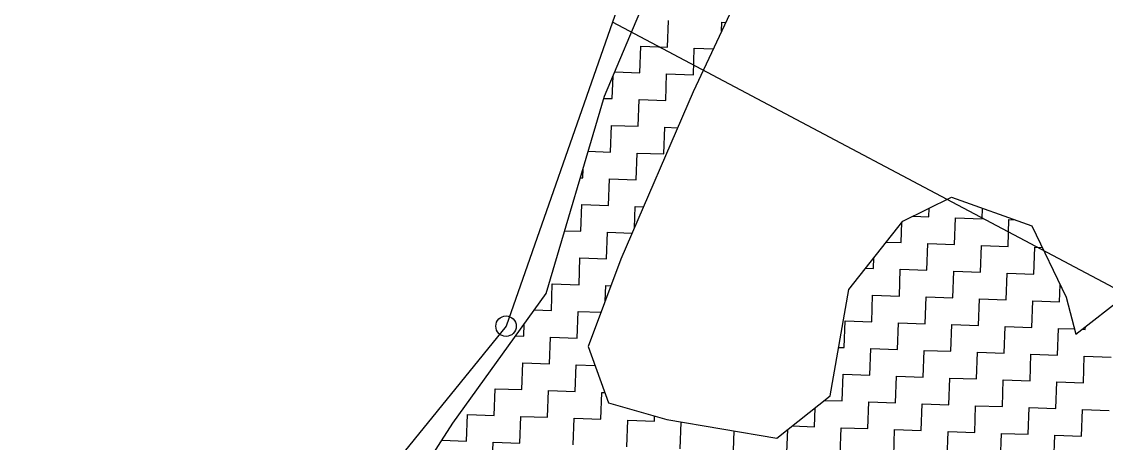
# Model space of a CAD drawing. Header units: metres. Extents: x 287345 to 291891, y 1993918 to 1999987.
# Drawn here: x 287474.3 to 287882.8, y 1998302.1 to 1998460.8 of the extents above; entities that cross this region are included whole.
import ezdxf

# ---------------------------------------------------------------- set-up
doc = ezdxf.new("R2010")
doc.units = ezdxf.units.M
doc.header["$MEASUREMENT"] = 0
for name, color, linetype in [('POLY_HATCH', 12, 'Continuous'), ('POLY_PARCEL', 6, 'Continuous'), ('V_BOUND_LINE', 7, 'Continuous')]:
    doc.layers.add(name, color=color, linetype=linetype)

msp = doc.modelspace()

# ---------------------------------------------------------------- linework, layer by layer
msp.add_circle((287656.75, 1998346.15), 3.85)
at = {"layer": 'POLY_HATCH'}
for p, q in [((287693.9, 1998432.72), (287715.16, 1998483.39)), ((287748.32, 1998479.47), (287727.26, 1998434.35)), ((287671.81, 1998358.47), (287693.9, 1998432.72)), ((287727.26, 1998434.35), (287700, 1998371.4)), ((287806.18, 1998385.7), (287824.58, 1998394.78)), ((287824.58, 1998394.78), (287854.79, 1998383.98)), ((287785.81, 1998360.02), (287806.18, 1998385.7)), ((287854.79, 1998383.98), (287867.74, 1998357.12)), ((287700, 1998371.4), (287687.72, 1998338.48)), ((287778.83, 1998319.97), (287785.81, 1998360.02)), ((287636.71, 1998309.68), (287671.81, 1998358.47)), ((287867.74, 1998357.12), (287871.41, 1998343.1)), ((287871.41, 1998343.1), (287890.01, 1998357.72)), ((287687.72, 1998338.48), (287695.31, 1998317.37)), ((287758.8, 1998304), (287778.83, 1998319.97)), ((287695.31, 1998317.37), (287717.33, 1998311.03)), ((287603.86, 1998258.39), (287636.71, 1998309.68)), ((287717.33, 1998311.03), (287758.8, 1998304))]:
    msp.add_line(p, q, dxfattribs=at)
at = {"layer": 'POLY_HATCH', "linetype": 'Continuous'}
for p, q in [((287717.6, 1998451.21), (287717.96, 1998461.27)), ((287737.95, 1998457.26), (287738.07, 1998460.55)), ((287738.07, 1998460.55), (287739.47, 1998460.5)), ((287707.19, 1998441.51), (287707.55, 1998451.57)), ((287707.55, 1998451.57), (287717.6, 1998451.21)), ((287727.3, 1998440.8), (287727.66, 1998450.85)), ((287727.66, 1998450.85), (287734.84, 1998450.6)), ((287697.73, 1998441.85), (287707.19, 1998441.51)), ((287716.89, 1998431.1), (287717.25, 1998441.16)), ((287717.25, 1998441.16), (287727.3, 1998440.8)), ((287696.78, 1998431.81), (287697.08, 1998440.3)), ((287693.67, 1998431.92), (287696.78, 1998431.81)), ((287706.48, 1998421.4), (287706.84, 1998431.46)), ((287706.84, 1998431.46), (287716.89, 1998431.1)), ((287696.07, 1998411.7), (287696.43, 1998421.76)), ((287696.43, 1998421.76), (287706.48, 1998421.4)), ((287716.18, 1998410.99), (287716.54, 1998421.05)), ((287716.54, 1998421.05), (287721.42, 1998420.87)), ((287687.74, 1998412), (287696.07, 1998411.7)), ((287705.77, 1998401.29), (287706.13, 1998411.35)), ((287706.13, 1998411.35), (287716.18, 1998410.99)), ((287685.66, 1998402.01), (287685.78, 1998405.43)), ((287684.77, 1998402.04), (287685.66, 1998402.01)), ((287695.36, 1998391.6), (287695.72, 1998401.65)), ((287695.72, 1998401.65), (287705.77, 1998401.29)), ((287684.95, 1998381.9), (287685.31, 1998391.95)), ((287685.31, 1998391.95), (287695.36, 1998391.6)), ((287705.13, 1998383.24), (287705.41, 1998391.24)), ((287705.41, 1998391.24), (287708.55, 1998391.13)), ((287809.91, 1998387.54), (287816.01, 1998387.33)), ((287816.01, 1998387.33), (287816.13, 1998390.61)), ((287836.12, 1998386.61), (287836.26, 1998390.6)), ((287805.6, 1998377.63), (287805.88, 1998385.32)), ((287825.71, 1998376.92), (287826.07, 1998386.97)), ((287826.07, 1998386.97), (287836.12, 1998386.61)), ((287845.82, 1998376.2), (287846.18, 1998386.26)), ((287846.18, 1998386.26), (287848.67, 1998386.17)), ((287678.85, 1998382.11), (287684.95, 1998381.9)), ((287694.65, 1998371.49), (287695, 1998381.54)), ((287695, 1998381.54), (287704.25, 1998381.21)), ((287799.93, 1998377.83), (287805.6, 1998377.63)), ((287815.3, 1998367.22), (287815.66, 1998377.27)), ((287815.66, 1998377.27), (287825.71, 1998376.92)), ((287835.41, 1998366.51), (287835.77, 1998376.56)), ((287835.77, 1998376.56), (287845.82, 1998376.2)), ((287855.52, 1998365.79), (287855.88, 1998375.85)), ((287855.88, 1998375.85), (287858.76, 1998375.75)), ((287684.24, 1998361.79), (287684.59, 1998371.84)), ((287684.59, 1998371.84), (287694.65, 1998371.49)), ((287795.19, 1998367.93), (287795.34, 1998372.04)), ((287792.16, 1998368.04), (287795.19, 1998367.93)), ((287804.89, 1998357.52), (287805.25, 1998367.57)), ((287805.25, 1998367.57), (287815.3, 1998367.22)), ((287825, 1998356.81), (287825.36, 1998366.86)), ((287825.36, 1998366.86), (287835.41, 1998366.51)), ((287845.11, 1998356.1), (287845.47, 1998366.15)), ((287845.47, 1998366.15), (287855.52, 1998365.79)), ((287673.83, 1998352.09), (287674.18, 1998362.14)), ((287674.18, 1998362.14), (287684.24, 1998361.79)), ((287694.08, 1998355.54), (287694.29, 1998361.43)), ((287694.29, 1998361.43), (287696.26, 1998361.36)), ((287865.22, 1998355.38), (287865.45, 1998361.87)), ((287794.48, 1998347.82), (287794.84, 1998357.87)), ((287794.84, 1998357.87), (287804.89, 1998357.52)), ((287814.59, 1998347.11), (287814.95, 1998357.16)), ((287814.95, 1998357.16), (287825, 1998356.81)), ((287834.7, 1998346.4), (287835.06, 1998356.45)), ((287835.06, 1998356.45), (287845.11, 1998356.1)), ((287854.81, 1998345.68), (287855.16, 1998355.74)), ((287855.16, 1998355.74), (287865.22, 1998355.38)), ((287667.39, 1998352.32), (287673.83, 1998352.09)), ((287683.53, 1998341.68), (287683.88, 1998351.73)), ((287683.88, 1998351.73), (287692.55, 1998351.43)), ((287663.42, 1998342.39), (287663.58, 1998347.03)), ((287784.07, 1998338.12), (287784.43, 1998348.18)), ((287784.43, 1998348.18), (287794.48, 1998347.82)), ((287804.18, 1998337.41), (287804.54, 1998347.46)), ((287804.54, 1998347.46), (287814.59, 1998347.11)), ((287824.29, 1998336.7), (287824.65, 1998346.75)), ((287824.65, 1998346.75), (287834.7, 1998346.4)), ((287660.32, 1998342.5), (287663.42, 1998342.39)), ((287844.4, 1998335.99), (287844.75, 1998346.04)), ((287844.75, 1998346.04), (287854.81, 1998345.68)), ((287864.51, 1998335.27), (287864.86, 1998345.33)), ((287864.86, 1998345.33), (287870.89, 1998345.12)), ((287873.85, 1998345.01), (287874.92, 1998344.97)), ((287874.92, 1998344.97), (287874.95, 1998345.88)), ((287673.12, 1998331.98), (287673.47, 1998342.03)), ((287673.47, 1998342.03), (287683.53, 1998341.68)), ((287782, 1998338.19), (287784.07, 1998338.12)), ((287793.77, 1998327.71), (287794.13, 1998337.76)), ((287794.13, 1998337.76), (287804.18, 1998337.41)), ((287813.88, 1998327), (287814.24, 1998337.05)), ((287814.24, 1998337.05), (287824.29, 1998336.7)), ((287833.99, 1998326.29), (287834.34, 1998336.34)), ((287834.34, 1998336.34), (287844.4, 1998335.99)), ((287854.1, 1998325.58), (287854.45, 1998335.63)), ((287854.45, 1998335.63), (287864.51, 1998335.27)), ((287874.21, 1998324.86), (287874.56, 1998334.92)), ((287874.56, 1998334.92), (287884.62, 1998334.56)), ((287662.71, 1998322.28), (287663.06, 1998332.34)), ((287663.06, 1998332.34), (287673.12, 1998331.98)), ((287682.82, 1998321.57), (287683.17, 1998331.62)), ((287683.17, 1998331.62), (287690.27, 1998331.37)), ((287783.36, 1998318.01), (287783.72, 1998328.07)), ((287783.72, 1998328.07), (287793.77, 1998327.71)), ((287803.47, 1998317.3), (287803.82, 1998327.35)), ((287803.82, 1998327.35), (287813.88, 1998327)), ((287823.58, 1998316.59), (287823.93, 1998326.64)), ((287823.93, 1998326.64), (287833.99, 1998326.29)), ((287652.3, 1998312.58), (287652.65, 1998322.64)), ((287652.65, 1998322.64), (287662.71, 1998322.28)), ((287843.69, 1998315.88), (287844.04, 1998325.93)), ((287844.04, 1998325.93), (287854.1, 1998325.58)), ((287863.8, 1998315.17), (287864.15, 1998325.22)), ((287864.15, 1998325.22), (287874.21, 1998324.86)), ((287672.4, 1998311.87), (287672.76, 1998321.93)), ((287672.76, 1998321.93), (287682.82, 1998321.57)), ((287692.51, 1998311.16), (287692.87, 1998321.21)), ((287692.87, 1998321.21), (287693.94, 1998321.18)), ((287776.67, 1998318.25), (287783.36, 1998318.01)), ((287772.95, 1998308.31), (287773.2, 1998315.49)), ((287793.06, 1998307.6), (287793.41, 1998317.66)), ((287793.41, 1998317.66), (287803.47, 1998317.3)), ((287813.17, 1998306.89), (287813.52, 1998316.94)), ((287813.52, 1998316.94), (287823.58, 1998316.59)), ((287833.28, 1998306.18), (287833.63, 1998316.23)), ((287833.63, 1998316.23), (287843.69, 1998315.88)), ((287853.39, 1998305.47), (287853.74, 1998315.52)), ((287853.74, 1998315.52), (287863.8, 1998315.17)), ((287873.49, 1998304.76), (287873.85, 1998314.81)), ((287873.85, 1998314.81), (287883.91, 1998314.45)), ((287641.89, 1998302.88), (287642.24, 1998312.94)), ((287642.24, 1998312.94), (287652.3, 1998312.58)), ((287661.99, 1998302.17), (287662.35, 1998312.23)), ((287662.35, 1998312.23), (287672.4, 1998311.87)), ((287682.1, 1998301.46), (287682.46, 1998311.52)), ((287682.46, 1998311.52), (287692.51, 1998311.16)), ((287702.21, 1998300.75), (287702.57, 1998310.8)), ((287702.57, 1998310.8), (287712.62, 1998310.45)), ((287712.62, 1998310.45), (287712.69, 1998312.37)), ((287722.32, 1998300.04), (287722.68, 1998310.09)), ((287722.68, 1998310.09), (287722.92, 1998310.08)), ((287742.43, 1998299.33), (287742.69, 1998306.73)), ((287762.54, 1998298.61), (287762.84, 1998307.23)), ((287764.57, 1998308.61), (287772.95, 1998308.31)), ((287782.65, 1998297.9), (287783, 1998307.96)), ((287783, 1998307.96), (287793.06, 1998307.6)), ((287802.76, 1998297.19), (287803.11, 1998307.25)), ((287803.11, 1998307.25), (287813.17, 1998306.89)), ((287822.87, 1998296.48), (287823.22, 1998306.53)), ((287823.22, 1998306.53), (287833.28, 1998306.18)), ((287842.98, 1998295.77), (287843.33, 1998305.82)), ((287843.33, 1998305.82), (287853.39, 1998305.47)), ((287632.57, 1998303.21), (287641.89, 1998302.88)), ((287651.58, 1998292.47), (287651.94, 1998302.53)), ((287651.94, 1998302.53), (287661.99, 1998302.17)), ((287863.08, 1998295.06), (287863.44, 1998305.11)), ((287863.44, 1998305.11), (287873.49, 1998304.76))]:
    msp.add_line(p, q, dxfattribs=at)
at = {"layer": 'POLY_PARCEL'}
msp.add_line((287897.85, 1998354.16), (287696.89, 1998460.64), dxfattribs=at)
at = {"layer": 'V_BOUND_LINE'}
for p, q in [((287808.8, 1998777.12), (287696.89, 1998460.64)), ((287696.89, 1998460.64), (287656.75, 1998346.15)), ((287656.75, 1998346.15), (287474.34, 1998121.87))]:
    msp.add_line(p, q, dxfattribs=at)

doc.saveas('drawing.dxf')
